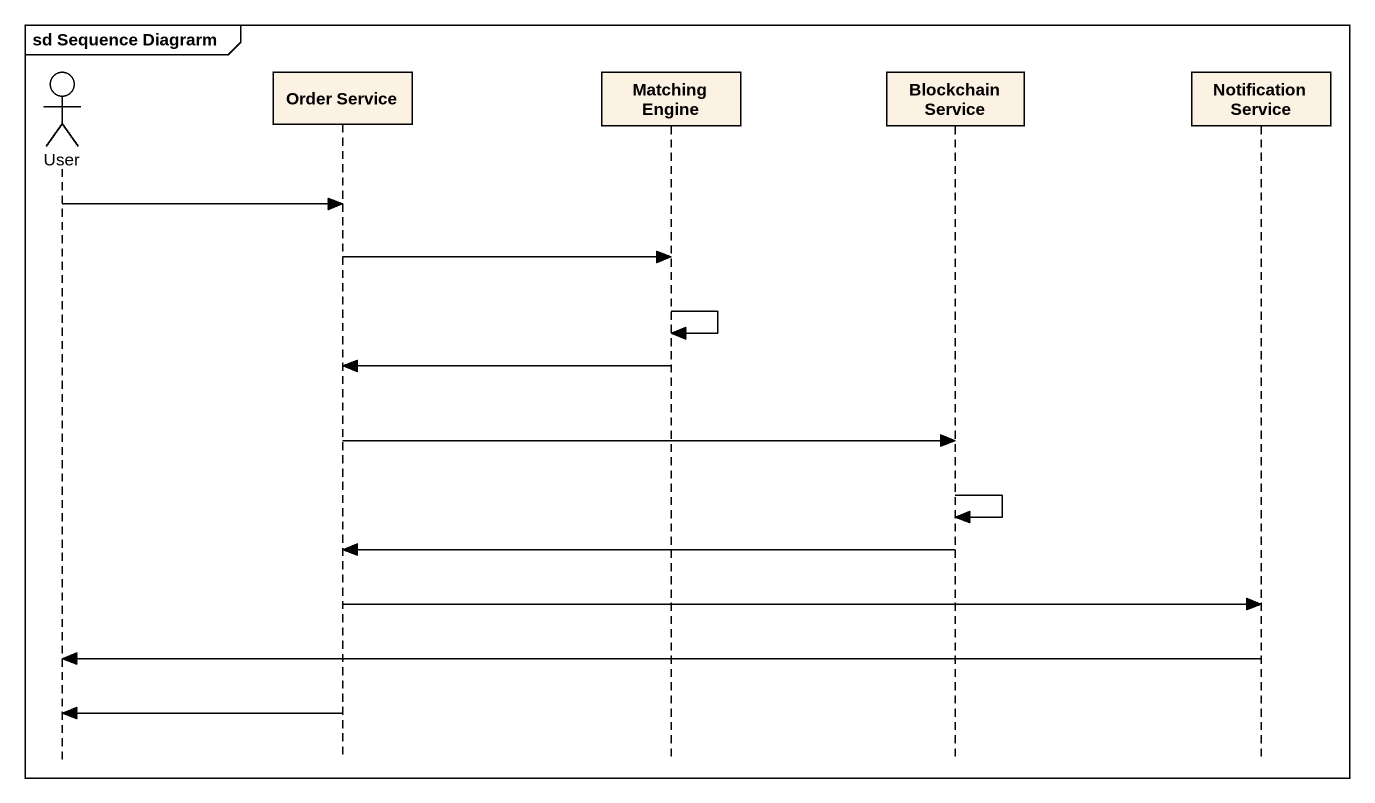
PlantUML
@startuml
mainframe sd Sequence Diagrarm
hide footbox
actor User
participant "Order Service" as Order_Service
participant "Matching Engine" as Matching_Engine
participant "Blockchain Service" as Blockchain_Service
participant "Notification Service" as Notification_Service

User -> Order_Service
Order_Service -> Matching_Engine
Matching_Engine -> Matching_Engine
Matching_Engine -> Order_Service
Order_Service -> Blockchain_Service
Blockchain_Service -> Blockchain_Service
Blockchain_Service -> Order_Service
Order_Service -> Notification_Service
Notification_Service -> User
Order_Service -> User
@enduml
